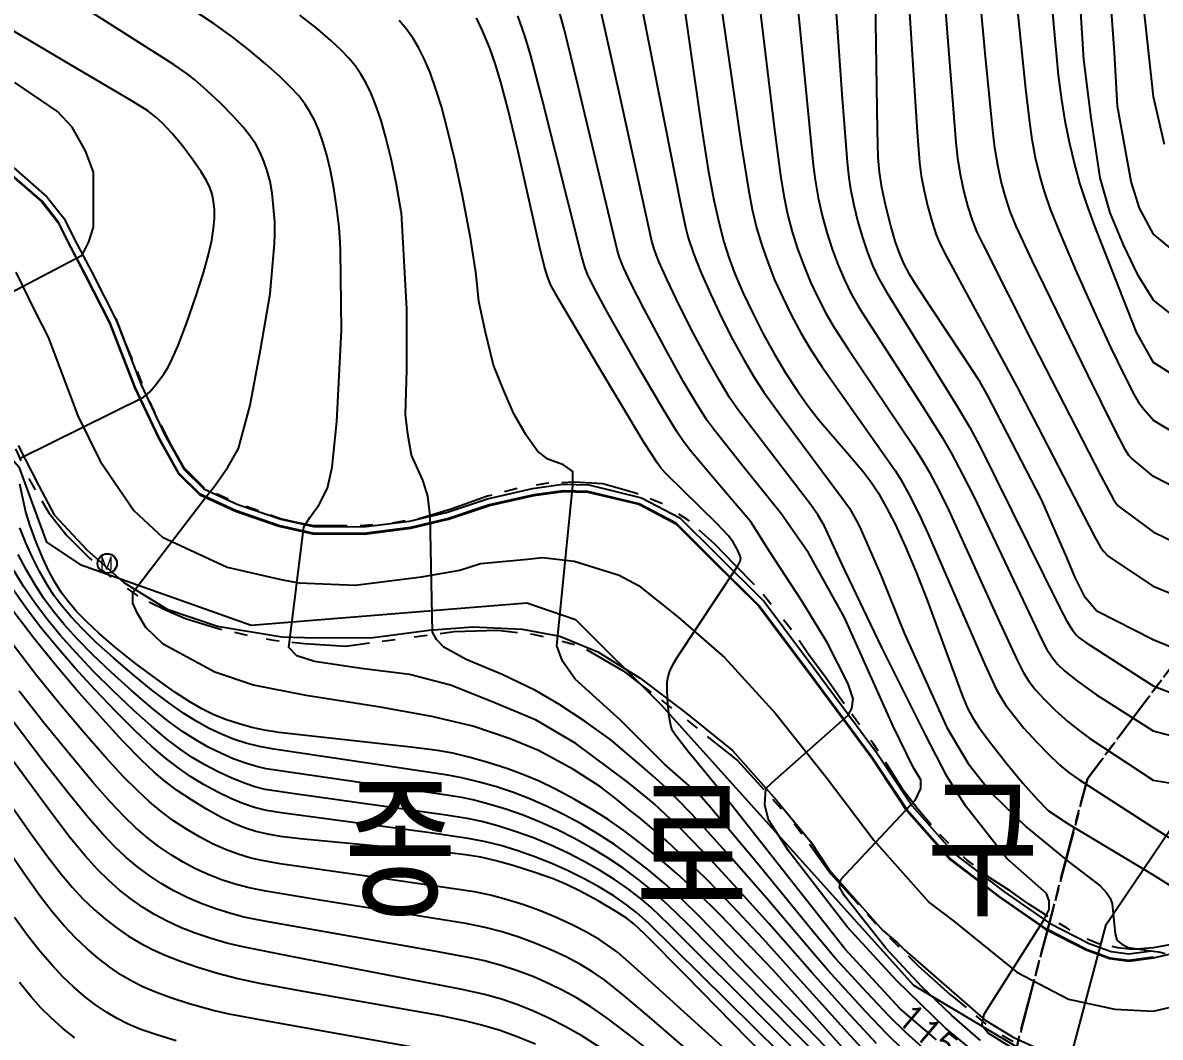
# Model space of a CAD drawing. Header units: feet. Extents: x 197796 to 199821, y 552499 to 555392.
# Drawn here: x 198845.7 to 198933.4, y 554311.2 to 554389.4 of the extents above; entities that cross this region are included whole.
import ezdxf
from ezdxf.enums import TextEntityAlignment as Align

# ---------------------------------------------------------------- set-up
doc = ezdxf.new("R2010")
doc.units = ezdxf.units.FT
doc.header["$MEASUREMENT"] = 0
doc.linetypes.add('ANYANG1', pattern=[11.5, 6, -1, 1, -1.5, 1, -1])
doc.linetypes.add('JEON', pattern=[12, 4, -0.5, 1, -0.5, 4, -0.5, 1, -0.5])
for name, color, linetype in [('AAC006', 7, 'ANYANG1'), ('AD002', 7, 'CONTINUOUS'), ('AD0022', 1, 'CONTINUOUS'), ('AE200', 1, 'CONTINUOUS'), ('AZ080', 1, 'CONTINUOUS'), ('AZ0803', 7, 'CONTINUOUS'), ('CA0011', 7, 'CONTINUOUS'), ('CAA001', 7, 'CONTINUOUS'), ('CAA002', 30, 'CONTINUOUS'), ('EA0018', 7, 'JEON'), ('EA0118', 7, 'JEON'), ('wipco_지적', 20, 'CONTINUOUS'), ('ZC251', 7, 'CONTINUOUS')]:
    doc.layers.add(name, color=color, linetype=linetype)
doc.styles.add('GHS', font='ROMANS', dxfattribs={"bigfont": 'NGSW.shx'})
doc.styles.add('NGSW', font='ROMANS.shx', dxfattribs={"bigfont": 'NGSW.shx'})
doc.styles.get("Standard").update_dxf_attribs({"font": 'ROMANS.shx', "bigfont": 'NGSW.shx'})

# ---------------------------------------------------------------- blocks, each defined once
blk = doc.blocks.new('AE200')
at = {"layer": 'AE200'}
blk.add_circle((0, 0), 0.75, dxfattribs=at)
at = {"layer": 'AE200', "style": 'GHS'}
blk.add_text('M', height=1, dxfattribs=at).set_placement((-0.582, -0.477))

msp = doc.modelspace()

# ---------------------------------------------------------------- linework, layer by layer
at = {"layer": 'AAC006', "color": 255, "flags": 128}
for points in [[(199085.95, 554493.08), (199084.78, 554488.39), (199082.2, 554476.5), (199081.77, 554471.8), (199082.12, 554468.43), (199084.17, 554461.91), (199086.83, 554456.13), (199093.95, 554445.3), (199106.35, 554426.73), (199108.66, 554422.17), (199109.14, 554419.33), (199108.88, 554417.73), (199108.05, 554416.19), (199106.83, 554415.47), (199104.15, 554414.38), (199097.25, 554412.85), (199088.17, 554412.29), (199083.61, 554412.31), (199082.32, 554412.34), (199080.6, 554413.31), (199076.48, 554412.98), (199071.13, 554411.52), (199067.26, 554409.81), (199063.31, 554407.67), (199060.24, 554405.28), (199057.36, 554402.36), (199054.95, 554398.21), (199053.94, 554394.46), (199053.39, 554389.84), (199053.43, 554383.53), (199054.55, 554372.3), (199055.64, 554360.4), (199056.2, 554355.07), (199055.34, 554351.34), (199053.75, 554348.5), (199050.78, 554345.45), (199047.89, 554344.57), (199041.61, 554343.36), (199034.07, 554342.16), (199026.39, 554341.17), (199016.55, 554341.64), (199014.8, 554341.64), (199012.57, 554341.92), (199009.13, 554343.56), (199005.84, 554345.56), (199003.06, 554347.26), (199001.42, 554348.36), (198997.14, 554350.11), (198982.07, 554352.18), (198976.89, 554352.08), (198973.33, 554351.81), (198973.32, 554351.81), (198972.61, 554351.67), (198968.9, 554350.58), (198960.07, 554347.38), (198954.7, 554345.07), (198950.99, 554343.35), (198948.67, 554341.29), (198945.92, 554338.1), (198944.68, 554336.5), (198943.74, 554333.68), (198942.39, 554328.36), (198941.16, 554324.82), (198940.07, 554322.06), (198938.14, 554319.97), (198934.97, 554318.48), (198932.85, 554318.09), (198931.26, 554317.97), (198930.13, 554318.1), (198928.64, 554318.4), (198927.5, 554318.86), (198926.21, 554319.6), (198924.53, 554320.63), (198923.19, 554321.5), (198921.82, 554322.49), (198920.33, 554323.45), (198918.51, 554324.84), (198917.16, 554326.06), (198915.88, 554327.37), (198914.71, 554328.77), (198913.56, 554330.25), (198912.3, 554332.26), (198911.25, 554333.85), (198910.08, 554335.45), (198908.72, 554337.34), (198907.64, 554338.88), (198906.23, 554340.78), (198905.16, 554342.36), (198903.84, 554344), (198902.51, 554345.65), (198900.57, 554347.64), (198899.04, 554349.2), (198897, 554351.06), (198895.1, 554352.28), (198892.94, 554353.14), (198890.4, 554353.85), (198888.2, 554353.98), (198886.02, 554353.89), (198883.86, 554353.52), (198881.53, 554352.9), (198878.72, 554351.91), (198876.51, 554351.23), (198873.93, 554350.79), (198871.55, 554350.6), (198869.25, 554350.63), (198868.01, 554350.65), (198866.93, 554350.84), (198865.55, 554351.16), (198864.01, 554351.73), (198862.21, 554352.35), (198859.69, 554353.52), (198858.14, 554355.09), (198857.16, 554356.82), (198856.11, 554358.88), (198855.39, 554360.41), (198854.42, 554362.79), (198853.64, 554364.65), (198852.89, 554366.61)], [(198770.92, 554248.5), (198770.47, 554250.82), (198770.24, 554252.7), (198770.01, 554254.57), (198769.9, 554257.18), (198769.84, 554259.35), (198769.9, 554262.08), (198770.07, 554264.2), (198770.35, 554266.48), (198770.83, 554269.44), (198771.24, 554271.71), (198771.81, 554274.22), (198772.32, 554276.48), (198773.32, 554279.87), (198773.99, 554282.02), (198774.57, 554284.21), (198775.23, 554286.73), (198776, 554289.6), (198776.66, 554292.13), (198777.18, 554293.75), (198779.46, 554300.57), (198782.8, 554310.04), (198786.17, 554318.77), (198789.71, 554327.94), (198793.54, 554338.03), (198796.01, 554344.85), (198797.82, 554349.93), (198798.62, 554352.16), (198799.62, 554354.43), (198800.52, 554356.33), (198801.54, 554358.27), (198802.58, 554359.95), (198803.78, 554361.68), (198804.97, 554363.36), (198806.48, 554365.56), (198807.94, 554367.7), (198808.83, 554368.9), (198809.87, 554370.23), (198811.38, 554371.98), (198813, 554373.73), (198813.18, 554373.9), (198814.46, 554375.06), (198816.1, 554376.25), (198818.02, 554377.29), (198819.96, 554377.94), (198821.88, 554378.35), (198823.81, 554378.39), (198825.96, 554378.09), (198827.89, 554377.58), (198829.99, 554376.84), (198832.13, 554375.97), (198833.98, 554375.06), (198836.21, 554373.51), (198838.05, 554371.81), (198839.36, 554370.01), (198840.46, 554367.98), (198841.41, 554366.05), (198842.4, 554363.74), (198843.25, 554361.34), (198844.32, 554358.49), (198845.27, 554356.21), (198846.2, 554354.16), (198847.69, 554351.61), (198849.08, 554349.87), (198850.81, 554348.15), (198852.06, 554346.99), (198854.51, 554345.25), (198856.68, 554344.14), (198858.24, 554343.49), (198860.56, 554342.75), (198863.4, 554342.09), (198865.01, 554341.81), (198867.4, 554341.54), (198870.6, 554341.35), (198875.41, 554342), (198878.96, 554342.48), (198882.29, 554342.57), (198885.14, 554342.25), (198888.68, 554341.37), (198891.99, 554339.44), (198896.6, 554335.88), (198900.8, 554332.53), (198905.27, 554327.56), (198907.98, 554323.79), (198911.43, 554319.96), (198914.72, 554316.71), (198917.2, 554314.51), (198920.41, 554311.81), (198923.44, 554310.08), (198927.16, 554308.94), (198930.71, 554308.6), (198932.85, 554308.7)]]:
    msp.add_lwpolyline(points, dxfattribs=at)
at = {"layer": 'AD002', "color": 255, "flags": 128}
for points in [[(198845.16, 554370.17), (198846.7, 554367), (198847.64, 554365.16), (198849.93, 554359.09), (198851.66, 554355.6), (198854.25, 554351.79), (198856.47, 554349.74), (198861.45, 554347.43), (198865.7, 554346.45), (198866.99, 554346.22), (198871.31, 554346.05), (198876.42, 554346.7), (198879.39, 554347.2), (198880.97, 554347.72), (198884.6, 554348.04), (198885.76, 554348.19), (198888.2, 554347.89), (198891.68, 554346.81), (198893.17, 554346.03), (198896.2, 554343.6), (198899.78, 554340.46), (198903.75, 554336.13), (198907.64, 554331.24), (198911.3, 554326.4), (198915.57, 554321.59), (198917.48, 554320.14), (198922.34, 554316.21), (198926.31, 554314.15), (198929.89, 554313.36), (198932.85, 554313.21)], [(198932.85, 554313.21), (198936.78, 554314.12)]]:
    msp.add_lwpolyline(points, dxfattribs=at)
at = {"layer": 'AD0022', "color": 255, "flags": 128}
for points in [[(198844.65, 554377.77), (198847.14, 554375.61), (198848.38, 554374.03), (198849.39, 554372.06), (198850.51, 554369.91), (198852.38, 554366.24), (198854.31, 554361.28), (198856.16, 554357.37), (198857.69, 554354.64), (198859.33, 554353.02), (198862.08, 554351.75), (198865.43, 554350.6), (198868.05, 554350.01), (198872, 554349.99), (198875.6, 554350.45), (198878.52, 554351.13), (198881.67, 554352.18), (198885.09, 554352.97), (198887.36, 554353.27), (198889.26, 554353.22), (198893.18, 554352.28), (198896.03, 554350.78), (198898.81, 554348.01), (198902.43, 554344.43), (198906.72, 554338.69), (198911.14, 554332.74), (198913.83, 554328.69), (198917.15, 554324.94), (198921, 554321.99), (198924.58, 554319.51), (198927.68, 554317.93), (198929.48, 554317.26), (198930.98, 554317.07), (198932.86, 554317.33), (198935.55, 554317.94)], [(198845.32, 554356.8), (198846.93, 554353.71), (198848.12, 554351.46), (198850.62, 554348.78), (198853.47, 554346.26), (198856.82, 554344.2), (198860.71, 554342.89), (198865.66, 554342.07), (198867.41, 554342.01), (198872.49, 554341.99), (198877.02, 554342.57), (198880.39, 554342.84), (198884.19, 554342.66), (198887.09, 554342.11), (198890.03, 554340.91), (198893.28, 554338.87), (198896.8, 554336.21), (198900.42, 554333.3), (198903.77, 554329.49), (198906.42, 554326.29), (198907.87, 554324.11), (198912.01, 554319.42), (198913.1, 554318.5), (198913.69, 554317.92), (198919.88, 554312.52), (198922.04, 554311.22), (198924.76, 554309.97)]]:
    msp.add_lwpolyline(points, dxfattribs=at)
at = {"layer": 'AZ080', "color": 255, "flags": 128}
for points in [[(198844.99, 554378.21), (198847.54, 554375.99), (198848.85, 554374.33), (198849.87, 554372.31), (198851, 554370.16), (198852.88, 554366.47), (198854.82, 554361.5), (198856.65, 554357.62), (198858.13, 554354.97), (198859.64, 554353.48), (198862.28, 554352.26), (198865.58, 554351.13), (198868.11, 554350.56), (198871.96, 554350.54), (198875.5, 554350.99), (198878.37, 554351.66), (198881.52, 554352.71), (198884.99, 554353.51), (198887.33, 554353.82), (198889.33, 554353.77), (198893.38, 554352.79), (198896.36, 554351.23), (198899.19, 554348.4), (198902.84, 554344.79), (198907.17, 554339.02), (198911.59, 554333.05), (198914.27, 554329.03), (198917.52, 554325.34), (198921.32, 554322.44), (198924.86, 554319.99), (198927.9, 554318.43), (198929.61, 554317.8), (198930.98, 554317.62), (198932.73, 554317.87)], [(198932.85, 554317.38), (198930.98, 554317.12), (198929.49, 554317.31), (198927.7, 554317.97), (198924.6, 554319.56), (198921.03, 554322.03), (198917.18, 554324.97), (198913.87, 554328.72), (198911.18, 554332.77), (198906.77, 554338.72), (198902.47, 554344.46), (198898.84, 554348.04), (198896.06, 554350.82), (198893.2, 554352.32), (198889.26, 554353.27), (198887.35, 554353.32), (198885.08, 554353.02), (198881.65, 554352.23), (198878.5, 554351.18), (198875.59, 554350.5), (198871.99, 554350.04), (198868.05, 554350.06), (198865.44, 554350.65), (198862.1, 554351.8), (198859.36, 554353.07), (198857.73, 554354.67), (198856.2, 554357.39), (198854.36, 554361.3), (198852.42, 554366.26), (198850.56, 554369.93), (198849.43, 554372.08), (198848.42, 554374.06), (198847.18, 554375.64), (198844.68, 554377.81)]]:
    msp.add_lwpolyline(points, dxfattribs=at)
at = {"layer": 'AZ0803', "color": 255, "flags": 128}
for points in [[(198844.99, 554378.21), (198847.54, 554375.99), (198848.85, 554374.33), (198849.87, 554372.31), (198851, 554370.16), (198852.88, 554366.47), (198854.82, 554361.5), (198856.65, 554357.62), (198858.13, 554354.97), (198859.64, 554353.48), (198862.28, 554352.26), (198865.58, 554351.13), (198868.11, 554350.56), (198871.96, 554350.54), (198875.5, 554350.99), (198878.37, 554351.66), (198881.52, 554352.71), (198884.99, 554353.51), (198887.33, 554353.82), (198889.33, 554353.77), (198893.38, 554352.79), (198896.36, 554351.23), (198899.19, 554348.4), (198902.84, 554344.79), (198907.17, 554339.02), (198911.59, 554333.05), (198914.27, 554329.03), (198917.52, 554325.34), (198921.32, 554322.44), (198924.86, 554319.99), (198927.9, 554318.43), (198929.61, 554317.8), (198930.98, 554317.62), (198932.73, 554317.87)], [(198932.85, 554317.38), (198930.98, 554317.12), (198929.49, 554317.31), (198927.7, 554317.97), (198924.6, 554319.56), (198921.03, 554322.03), (198917.18, 554324.97), (198913.87, 554328.72), (198911.18, 554332.77), (198906.77, 554338.72), (198902.47, 554344.46), (198898.84, 554348.04), (198896.06, 554350.82), (198893.2, 554352.32), (198889.26, 554353.27), (198887.35, 554353.32), (198885.08, 554353.02), (198881.65, 554352.23), (198878.5, 554351.18), (198875.59, 554350.5), (198871.99, 554350.04), (198868.05, 554350.06), (198865.44, 554350.65), (198862.1, 554351.8), (198859.36, 554353.07), (198857.73, 554354.67), (198856.2, 554357.39), (198854.36, 554361.3), (198852.42, 554366.26), (198850.56, 554369.93), (198849.43, 554372.08), (198848.42, 554374.06), (198847.18, 554375.64), (198844.68, 554377.81)]]:
    msp.add_lwpolyline(points, dxfattribs=at)
at = {"layer": 'CAA001', "color": 255, "elevation": 130}
msp.add_lwpolyline([(198938.56, 554359.61), (198932.86, 554363.22), (198931.56, 554365.55), (198930.5, 554368.21), (198928.34, 554373.72), (198927.73, 554375.41), (198927.2, 554377.03), (198926.77, 554378.58), (198926.41, 554380.06), (198926.09, 554381.68), (198925.79, 554383.46), (198925.55, 554385.36), (198925.2, 554389.01), (198923.92, 554403.56)], dxfattribs=at)
at = {"layer": 'CAA001', "color": 255, "flags": 128}
for points, elevation in [([(198896.29, 554393.37), (198898.01, 554381.34), (198898.53, 554378.07), (198898.97, 554375.73), (198899.37, 554373.93), (198899.74, 554372.51), (198900.13, 554371.29), (198900.6, 554370.04), (198901.21, 554368.61), (198901.97, 554367), (198902.8, 554365.36), (198903.64, 554363.84), (198904.5, 554362.41), (198905.39, 554361.06), (198906.25, 554359.85), (198907.05, 554358.82), (198909.13, 554356.41), (198910.49, 554354.81), (198911.1, 554353.99), (198911.66, 554353.13), (198912.26, 554352.07), (198912.94, 554350.74), (198913.71, 554349.05), (198914.57, 554347.05), (198915.42, 554344.9), (198916.83, 554341.03), (198918.13, 554337.48), (198918.52, 554336.56), (198918.9, 554335.89), (198919.44, 554335.06), (198920.29, 554333.89), (198921.48, 554332.37), (198922.8, 554330.78), (198923.9, 554329.54), (198924.78, 554328.65), (198926.3, 554327.64), (198932.85, 554323.73), (198937.68, 554320.69)], 120), ([(198937.61, 554339.89), (198932.85, 554341.83), (198928.49, 554344.04), (198927.61, 554345.09), (198926.83, 554346.65), (198926.1, 554348.35), (198924.22, 554352.71), (198920.07, 554360.69), (198919.48, 554361.75), (198918.15, 554363.78), (198914.56, 554369.18), (198914.07, 554369.97), (198913.65, 554370.79), (198913.28, 554371.63), (198912.96, 554372.55), (198912.61, 554373.75), (198912.23, 554375.25), (198911.93, 554376.7), (198911.75, 554377.89), (198911.65, 554379.01), (198911.58, 554381.11), (198911.43, 554391.09)], 125), ([(198845.55, 554355.87), (198854.99, 554360.53), (198855.49, 554360.95), (198856, 554361.57), (198856.58, 554362.35), (198856.9, 554362.86), (198857.21, 554363.48), (198857.66, 554364.52), (198858.3, 554366.22), (198859.03, 554368.3), (198859.62, 554370.13), (198860.01, 554371.54), (198860.26, 554372.63), (198860.4, 554373.53), (198860.46, 554374.32), (198860.46, 554375.01), (198860.4, 554375.63), (198860.28, 554376.19), (198860.11, 554376.69), (198859.85, 554377.23), (198859.45, 554377.91), (198858.81, 554378.82), (198858, 554379.9), (198857.18, 554380.88), (198856.51, 554381.61), (198855.95, 554382.12), (198855.32, 554382.6), (198854.17, 554383.33), (198849.42, 554386.13), (198842.54, 554390.18)], 110), ([(198916.15, 554311), (198913.33, 554313.4), (198909.07, 554318.01), (198899.36, 554330.34), (198897.32, 554332.82), (198897.05, 554333.16), (198896.01, 554334.49), (198895.76, 554334.88), (198895.65, 554335.24), (198895.53, 554335.93), (198895.42, 554336.92), (198895.37, 554337.89), (198895.38, 554338.57), (198895.44, 554339.02), (198895.57, 554339.43), (198895.83, 554339.96), (198896.22, 554340.61), (198899.16, 554345.03), (198900.81, 554347.53), (198901.01, 554347.9), (198901.04, 554348.1), (198900.98, 554348.36), (198900.78, 554348.81), (198900.46, 554349.37), (198900.11, 554349.85), (198899.2, 554350.79), (198895.33, 554354.59), (198894.92, 554355.04), (198894.62, 554355.45), (198893.61, 554357.03), (198890, 554363.02), (198886.99, 554368.11), (198886.41, 554369.18), (198886.16, 554369.76), (198885.91, 554370.58), (198885.56, 554372.06), (198883.89, 554379.48), (198883.12, 554382.68), (198882.55, 554384.82), (198882.14, 554386.19), (198881.69, 554387.44), (198881.17, 554388.71), (198880.67, 554389.78)], 115), ([(198911.57, 554307.4), (198905.48, 554314.23), (198903.52, 554316.39), (198901.42, 554318.62), (198899.45, 554320.64), (198897.7, 554322.35), (198896.13, 554323.8), (198894.65, 554325.08), (198893.25, 554326.22), (198892.04, 554327.14), (198890.93, 554327.91), (198890.82, 554327.98), (198889.67, 554328.7), (198888.19, 554329.56), (198886.76, 554330.32), (198885.5, 554330.93), (198884.36, 554331.41), (198883.08, 554331.88), (198881.54, 554332.38), (198880.07, 554332.8), (198878.84, 554333.09), (198877.66, 554333.31), (198875.6, 554333.57), (198865.44, 554334.7), (198864.32, 554334.86), (198863.35, 554335.07), (198862.36, 554335.35), (198861.31, 554335.7), (198860.37, 554336.09), (198859.5, 554336.52), (198858.56, 554337.06), (198857.42, 554337.8), (198856.02, 554338.79), (198854.39, 554340.01), (198852.83, 554341.25), (198851.58, 554342.32), (198850.59, 554343.24), (198849.82, 554344.03), (198849.2, 554344.75), (198848.68, 554345.45), (198848.2, 554346.21), (198847.72, 554347.08), (198847.23, 554348.12), (198846.72, 554349.36), (198846.26, 554350.62), (198845.93, 554351.67), (198845.45, 554353.84)], 110), ([(198906.36, 554306.19), (198896.81, 554315.95), (198893.65, 554319.15), (198892.8, 554319.94), (198892.2, 554320.41), (198891.39, 554320.93), (198890.04, 554321.72), (198888.66, 554322.46), (198887.62, 554322.97), (198886.58, 554323.4), (198885.17, 554323.9), (198883.58, 554324.41), (198882.18, 554324.8), (198881.01, 554325.07), (198879.82, 554325.27), (198878.57, 554325.42), (198873.04, 554325.93), (198867.07, 554326.49), (198865.56, 554326.67), (198864.57, 554326.85), (198863.66, 554327.07), (198862.79, 554327.34), (198861.92, 554327.7), (198860.96, 554328.17), (198859.86, 554328.77), (198858.7, 554329.49), (198857.6, 554330.23), (198856.64, 554330.94), (198855.81, 554331.63), (198854.84, 554332.56), (198853.41, 554334.03), (198851.59, 554335.99), (198849.82, 554337.98), (198848.15, 554339.96), (198846.54, 554341.96), (198844.96, 554344.02)], 105), ([(198835.35, 554342.52), (198846.37, 554326.83), (198847.61, 554325.11), (198848.67, 554323.75), (198849.51, 554322.75), (198850.33, 554321.87), (198851.19, 554321.05), (198852.08, 554320.29), (198852.96, 554319.6), (198853.84, 554319), (198854.72, 554318.47), (198855.65, 554317.98), (198856.67, 554317.52), (198857.84, 554317.06), (198859.19, 554316.6), (198860.7, 554316.15), (198862.28, 554315.73), (198863.93, 554315.36), (198867.31, 554314.75), (198877.78, 554312.91), (198879.72, 554312.5), (198881.17, 554312.14), (198882.49, 554311.74), (198883.81, 554311.26), (198885.22, 554310.69)], 100)]:
    msp.add_lwpolyline(points, dxfattribs=dict(at, elevation=elevation))
at = {"layer": 'CAA002', "color": 255, "flags": 128}
for points, elevation in [([(198940.76, 554366.57), (198932.86, 554373.1), (198931.79, 554375.1), (198931.14, 554377.17), (198930.1, 554382.97), (198929.85, 554387.1), (198928.56, 554405.17)], 132), ([(198939.94, 554350.8), (198932.86, 554354.42), (198931.18, 554355.84), (198930.97, 554356.05), (198930.69, 554356.51), (198929.89, 554358.04), (198927.83, 554362.21), (198923.52, 554371.08), (198922.28, 554373.72), (198921.83, 554374.84), (198921.46, 554375.97), (198921.13, 554377.16), (198920.86, 554378.42), (198920.63, 554379.76), (198920.47, 554381.1), (198919.9, 554387.06), (198918.44, 554402.8)], 128), ([(198938.56, 554355.36), (198932.86, 554358.74), (198932, 554359.74), (198931.82, 554359.99), (198931.4, 554360.72), (198930.66, 554362.18), (198929.59, 554364.4), (198928.27, 554367.25), (198926.89, 554370.36), (198925.73, 554373.08), (198924.94, 554375.04), (198924.44, 554376.47), (198924.08, 554377.72), (198923.78, 554378.98), (198923.52, 554380.4), (198923.33, 554381.74), (198923.03, 554384.29), (198921.19, 554402.07)], 129), ([(198916, 554400.82), (198917.04, 554387.65), (198917.64, 554380.17), (198917.77, 554378.96), (198917.99, 554377.59), (198918.25, 554376.36), (198918.56, 554375.2), (198918.89, 554374.17), (198919.25, 554373.26), (198919.73, 554372.27), (198923.62, 554364.58), (198928.81, 554354.47), (198929.78, 554352.66), (198930, 554352.33), (198930.18, 554352.13), (198930.47, 554351.9), (198932.85, 554350.16), (198939.66, 554346.84)], 127), ([(198901.63, 554397.79), (198903.62, 554381.36), (198904.1, 554377.61), (198904.36, 554376.06), (198904.66, 554374.63), (198905.01, 554373.29), (198905.42, 554371.98), (198905.9, 554370.69), (198906.43, 554369.41), (198907.01, 554368.16), (198907.63, 554366.97), (198908.25, 554365.9), (198909.3, 554364.3), (198914.36, 554356.76), (198915.07, 554355.65), (198915.57, 554354.79), (198916.34, 554353.33), (198917.08, 554351.79), (198920.87, 554343.49), (198922.35, 554340.26), (198922.83, 554339.33), (198923.26, 554338.66), (198923.77, 554337.99), (198924.43, 554337.26), (198925.3, 554336.42), (198926.29, 554335.52), (198927.23, 554334.76), (198927.95, 554334.23), (198932.85, 554331.02), (198939.69, 554329.89)], 122), ([(198907.88, 554397.51), (198908.85, 554383.89), (198909.25, 554378.64), (198909.37, 554377.44), (198909.51, 554376.6), (198909.76, 554375.33), (198910.07, 554374.06), (198910.42, 554372.84), (198910.82, 554371.69), (198911.24, 554370.64), (198911.65, 554369.76), (198912.27, 554368.69), (198917.77, 554359.8), (198918.72, 554358.19), (198919.51, 554356.72), (198923.19, 554349.28), (198925.66, 554344.29), (198926.19, 554343.28), (198926.63, 554342.57), (198926.92, 554342.19), (198927.12, 554342.01), (198927.65, 554341.63), (198932.85, 554338.29), (198938.18, 554336.2)], 124), ([(198913.58, 554397.77), (198914.65, 554380.97), (198914.83, 554378.62), (198914.96, 554377.6), (198915.18, 554376.45), (198915.47, 554375.21), (198915.8, 554374.03), (198916.12, 554373.05), (198916.42, 554372.33), (198916.9, 554371.38), (198922.32, 554361.37), (198923.96, 554358.25), (198928.3, 554349.86), (198928.78, 554348.98), (198929.03, 554348.63), (198929.34, 554348.31), (198929.71, 554348.04), (198932.85, 554345.96), (198936.93, 554344.31)], 126), ([(198898.68, 554396.54), (198901.09, 554380.05), (198901.63, 554376.55), (198901.93, 554375), (198902.27, 554373.6), (198902.67, 554372.26), (198903.13, 554370.94), (198903.66, 554369.59), (198904.28, 554368.21), (198904.97, 554366.82), (198905.7, 554365.45), (198906.45, 554364.18), (198907.3, 554362.9), (198911.55, 554356.88), (198912.94, 554354.89), (198913.38, 554354.18), (198914.04, 554353), (198914.8, 554351.49), (198915.53, 554349.92), (198919.87, 554339.94), (198920.74, 554338.03), (198921.01, 554337.54), (198921.47, 554336.83), (198922.09, 554335.99), (198922.88, 554335.03), (198923.82, 554334), (198924.77, 554333.02), (198925.63, 554332.21), (198926.38, 554331.58), (198927.12, 554331.07), (198932.85, 554327.36), (198937, 554324.74)], 121), ([(198937.94, 554364.01), (198932.86, 554368.02), (198931.68, 554369.91), (198930.55, 554372.27), (198929.54, 554374.75), (198928.75, 554377.45), (198928.07, 554382.07), (198927.51, 554386.57), (198926.83, 554397.15)], 131), ([(198933.71, 554380.01), (198932.86, 554383.68), (198931.56, 554395.81)], 133), ([(198911.84, 554308.77), (198909.5, 554311.32), (198905.2, 554316.1), (198902.77, 554318.8), (198900.42, 554321.31), (198898.54, 554323.25), (198896.73, 554325.01), (198895.33, 554326.35), (198893.29, 554328.1), (198892.55, 554328.65), (198891.46, 554329.55), (198890.23, 554330.5), (198888.15, 554331.85), (198885.44, 554333.3), (198883.27, 554334.2), (198880.38, 554335.19), (198877.22, 554335.92), (198873.24, 554336.64), (198867.55, 554337.54), (198863.48, 554338.35), (198860.5, 554339.35), (198856.52, 554341.51), (198855.17, 554342.78), (198854.54, 554343.86), (198854.17, 554344.67), (198854.17, 554345.49), (198859.78, 554352.8), (198860.5, 554353.7), (198861.49, 554355.15), (198862.31, 554356.59), (198863.21, 554359.93), (198864.02, 554364.18), (198864.75, 554368.51), (198865.1, 554372.39), (198865.13, 554373.04), (198865.11, 554374.04), (198865.03, 554375.18), (198864.91, 554376.25), (198864.75, 554377.17), (198864.54, 554377.98), (198864.28, 554378.73), (198863.99, 554379.4), (198863.65, 554380.03), (198863.23, 554380.65), (198862.67, 554381.35), (198861.9, 554382.2), (198860.93, 554383.19), (198859.89, 554384.18), (198858.95, 554385), (198858.36, 554385.47), (198857.37, 554386.15), (198845.72, 554393.57)], 111), ([(198893.12, 554392.15), (198896.42, 554375.33), (198896.78, 554373.65), (198897, 554372.82), (198897.41, 554371.61), (198897.97, 554370.18), (198898.71, 554368.5), (198899.56, 554366.69), (198900.44, 554364.96), (198901.3, 554363.39), (198902.1, 554362.04), (198902.82, 554360.93), (198904.25, 554358.97), (198908.87, 554352.76), (198909.42, 554351.97), (198909.95, 554351.05), (198910.22, 554350.51), (198911.84, 554346.81), (198913.67, 554342.3), (198916.94, 554335.08), (198918.57, 554332.29), (198920.4, 554329.99), (198923.09, 554327.39), (198926.37, 554324.7), (198928.77, 554322.87), (198929.28, 554322.32), (198929.54, 554321.91), (198929.68, 554321.49), (198929.91, 554319.17), (198930.05, 554318.68), (198930.43, 554318.37), (198930.92, 554318.13), (198932.85, 554317.85), (198933.28, 554317.78), (198933.77, 554317.67)], 119), ([(198923.09, 554309.7), (198920.11, 554311.52), (198919.63, 554312.1), (198919.82, 554312.97), (198924.44, 554320.28), (198924.83, 554321.04), (198924.83, 554321.72), (198924.63, 554322.29), (198921.56, 554324.99), (198918.38, 554329.03), (198916.94, 554331.33), (198915.3, 554334.51), (198911.93, 554341.24), (198908.85, 554347.68), (198907.48, 554350.65), (198906.98, 554351.46), (198906.44, 554352.23), (198902.97, 554356.77), (198900.83, 554359.58), (198900.18, 554360.52), (198899.43, 554361.77), (198898.45, 554363.48), (198897.38, 554365.5), (198896.3, 554367.63), (198895.37, 554369.57), (198894.74, 554370.99), (198894.37, 554371.95), (198894.2, 554372.56), (198891.72, 554383.8), (198889.9, 554391.96)], 118), ([(198911.52, 554310.72), (198909.21, 554313.21), (198906.52, 554316.19), (198903.22, 554319.98), (198900.78, 554322.68), (198898.7, 554324.9), (198896.55, 554327.13), (198895.67, 554327.96), (198894.36, 554329.2), (198893.87, 554329.6), (198892.27, 554330.92), (198888.33, 554333.84), (198885.26, 554335.65), (198881.82, 554337.09), (198878.66, 554338.35), (198875.5, 554339.17), (198871.79, 554339.62), (198868.18, 554340.16), (198866.82, 554340.61), (198866.19, 554341.24), (198867.37, 554350.54), (198867.82, 554351.27), (198868.54, 554352.26), (198869.17, 554353.52), (198869.54, 554355.15), (198869.9, 554358.67), (198870.26, 554365.71), (198870.18, 554371.85), (198870.17, 554372.48), (198870.08, 554373.63), (198869.91, 554375.09), (198869.67, 554376.64), (198869.41, 554378.02), (198869.14, 554379.2), (198868.83, 554380.22), (198868.51, 554381.12), (198868.18, 554381.88), (198867.83, 554382.54), (198867.43, 554383.15), (198866.96, 554383.76), (198866.34, 554384.43), (198865.51, 554385.24), (198864.41, 554386.22), (198863.11, 554387.31), (198861.81, 554388.33), (198860.44, 554389.31), (198858.48, 554390.6)], 112), ([(198919.53, 554310.95), (198917.32, 554312.87), (198915.01, 554315.08), (198912.22, 554318.06), (198909.05, 554322.1), (198908.66, 554322.78), (198908.76, 554323.35), (198914.53, 554329.51), (198914.92, 554330.37), (198914.92, 554331.04), (198914.34, 554332.01), (198912.8, 554335.18), (198909.05, 554343.55), (198906.26, 554348.55), (198904.7, 554350.78), (198904.2, 554351.5), (198901.14, 554355.31), (198898.99, 554358.01), (198898.45, 554358.74), (198897.7, 554359.92), (198896.64, 554361.73), (198895.32, 554364.1), (198893.56, 554367.38), (198892.59, 554369.28), (198892, 554370.54), (198891.7, 554371.31), (198891.52, 554371.93), (198888.49, 554384.6), (198887.43, 554388.93), (198886.82, 554391.16)], 117), ([(198913.54, 554310.26), (198912.29, 554311.49), (198910.7, 554313.15), (198907.78, 554316.34), (198906.66, 554317.65), (198903.07, 554321.88), (198900.35, 554324.99), (198897.84, 554327.79), (198897.26, 554328.43), (198896.12, 554329.58), (198895.3, 554330.43), (198894.27, 554331.34), (198893.3, 554332.19), (198891.04, 554334.12), (198889.04, 554335.55), (198887.03, 554336.88), (198885.22, 554337.93), (198882.64, 554339.17), (198879.87, 554340.32), (198878.15, 554341.27), (198877.58, 554341.85), (198877.29, 554342.42), (198877.1, 554351.39), (198876.91, 554352.91), (198876.53, 554354.15), (198875.67, 554356.06), (198875.38, 554357.68), (198875.19, 554359.21), (198875.29, 554362.65), (198875.29, 554367.32), (198875.1, 554371.04), (198874.89, 554374.74), (198874.87, 554374.83), (198874.49, 554376.92), (198874.08, 554378.91), (198873.69, 554380.54), (198873.32, 554381.85), (198872.93, 554382.97), (198872.54, 554383.94), (198872.16, 554384.75), (198871.76, 554385.43), (198871.33, 554386.05), (198870.83, 554386.67), (198870.22, 554387.32), (198869.44, 554388.04), (198868.4, 554388.92), (198867.04, 554389.99)], 113), ([(198915.82, 554309.73), (198913.77, 554311.58), (198912.49, 554312.83), (198910.77, 554314.64), (198908.35, 554317.26), (198906.79, 554319.16), (198902.33, 554324.59), (198898.7, 554328.92), (198898.05, 554329.67), (198897.06, 554330.57), (198895.17, 554332.24), (198891.77, 554335.64), (198888.27, 554338.79), (198887.31, 554340.18), (198886.87, 554341.36), (198888.09, 554353.76), (198888.09, 554354.8), (198887.39, 554355.33), (198886.17, 554355.77), (198885.38, 554356.38), (198884.51, 554357.6), (198883.55, 554359.26), (198882.76, 554361.09), (198881.97, 554363.01), (198881.36, 554365.55), (198880.84, 554367.9), (198880.64, 554369.99), (198880.21, 554372.81), (198879.58, 554376.05), (198878.99, 554378.82), (198878.44, 554381.15), (198877.96, 554382.94), (198877.52, 554384.36), (198877.09, 554385.55), (198876.66, 554386.57), (198876.23, 554387.43), (198875.78, 554388.19), (198875.28, 554388.89), (198874.7, 554389.58)], 114), ([(198919.15, 554309.99), (198916.84, 554311.91), (198913.09, 554315.56), (198909.24, 554319.7), (198904.72, 554325.56), (198903.18, 554327.97), (198902.89, 554329.12), (198902.98, 554330.37), (198903.47, 554330.85), (198909.33, 554336.04), (198909.62, 554336.53), (198909.72, 554337.29), (198909.34, 554338.45), (198907.7, 554341.62), (198905.77, 554344.8), (198903.27, 554348.64), (198901.81, 554350.93), (198899.28, 554353.92), (198897.2, 554356.38), (198896.63, 554357.12), (198896.15, 554357.84), (198895.06, 554359.62), (198893.27, 554362.67), (198890.78, 554367.06), (198889.73, 554369.01), (198889.23, 554370.03), (198889.05, 554370.47), (198888.8, 554371.36), (198885.71, 554383.6), (198884.84, 554386.95), (198884.4, 554388.4), (198883.87, 554389.92)], 116), ([(198905.48, 554390.27), (198906.63, 554378.42), (198906.78, 554377.28), (198907.02, 554375.9), (198907.32, 554374.55), (198907.68, 554373.22), (198908.09, 554371.94), (198908.55, 554370.72), (198909.04, 554369.59), (198909.57, 554368.51), (198910.18, 554367.42), (198915.06, 554359.84), (198916.61, 554357.4), (198917.3, 554356.19), (198918.18, 554354.53), (198919.03, 554352.82), (198922.09, 554346.38), (198924.24, 554341.88), (198924.65, 554341.1), (198925.07, 554340.45), (198925.47, 554339.95), (198926.04, 554339.42), (198927.02, 554338.64), (198928.47, 554337.6), (198932.85, 554334.81), (198938.49, 554333.34)], 123), ([(198841.54, 554366.9), (198850.27, 554371.48), (198850.79, 554372.52), (198851.14, 554373.64), (198851.14, 554376.15), (198851.14, 554377.88), (198850.53, 554379.52), (198849.5, 554381.34), (198848.37, 554382.55), (198845.08, 554384.79)], 109), ([(198908.33, 554309.7), (198897.94, 554320.44), (198896.47, 554321.87), (198895.13, 554323.08), (198893.85, 554324.16), (198892.58, 554325.14), (198891.31, 554326.05), (198890.03, 554326.88), (198888.74, 554327.64), (198887.44, 554328.35), (198886.13, 554328.98), (198884.83, 554329.55), (198883.52, 554330.06), (198882.22, 554330.5), (198880.91, 554330.87), (198879.53, 554331.19), (198878.45, 554331.39), (198873.31, 554332.17), (198865.05, 554333.4), (198863.95, 554333.6), (198862.89, 554333.87), (198861.94, 554334.18), (198861, 554334.56), (198860.06, 554335.01), (198859.11, 554335.53), (198858.11, 554336.16), (198856.96, 554336.97), (198855.62, 554337.98), (198854.14, 554339.18), (198852.67, 554340.44), (198851.35, 554341.63), (198850.26, 554342.7), (198849.39, 554343.62), (198848.69, 554344.45), (198848.09, 554345.26), (198847.53, 554346.12), (198846.98, 554347.09), (198846.43, 554348.17), (198845.91, 554349.32), (198845.46, 554350.46)], 109), ([(198907.42, 554309.33), (198896.86, 554320.02), (198895.5, 554321.34), (198894.23, 554322.48), (198893.09, 554323.41), (198891.95, 554324.25), (198890.75, 554325.05), (198889.5, 554325.81), (198888.22, 554326.53), (198886.91, 554327.18), (198885.59, 554327.78), (198884.26, 554328.31), (198882.93, 554328.77), (198881.62, 554329.17), (198880.38, 554329.49), (198879.53, 554329.67), (198878.21, 554329.89), (198866.75, 554331.55), (198864.46, 554331.9), (198863.8, 554332.05), (198862.87, 554332.32), (198861.92, 554332.67), (198860.96, 554333.09), (198859.99, 554333.57), (198859.02, 554334.12), (198858.01, 554334.78), (198856.88, 554335.6), (198855.57, 554336.65), (198854.07, 554337.93), (198852.53, 554339.32), (198851.1, 554340.68), (198849.89, 554341.91), (198848.89, 554343.01), (198848.05, 554344.02), (198847.32, 554345.02), (198846.64, 554346.06), (198845.97, 554347.2), (198845.32, 554348.42)], 108), ([(198909.99, 554305.46), (198903.39, 554312.02), (198895.52, 554319.87), (198894.13, 554321.2), (198893.41, 554321.82), (198892.4, 554322.61), (198891.31, 554323.35), (198890.15, 554324.09), (198888.93, 554324.78), (198887.68, 554325.42), (198886.39, 554326.02), (198885.07, 554326.56), (198883.73, 554327.04), (198882.39, 554327.47), (198881.07, 554327.82), (198879.94, 554328.07), (198878.33, 554328.33), (198866.64, 554329.96), (198864.38, 554330.31), (198863.57, 554330.51), (198862.7, 554330.8), (198861.75, 554331.19), (198860.75, 554331.66), (198859.73, 554332.19), (198858.76, 554332.77), (198857.81, 554333.41), (198856.8, 554334.18), (198855.62, 554335.17), (198854.23, 554336.41), (198852.69, 554337.87), (198851.15, 554339.4), (198849.77, 554340.85), (198848.58, 554342.19), (198847.54, 554343.46), (198846.62, 554344.68), (198845.78, 554345.91), (198844.99, 554347.18)], 107), ([(198906.15, 554307.94), (198893.9, 554320.03), (198893.01, 554320.83), (198892.24, 554321.42), (198891.26, 554322.09), (198890.16, 554322.76), (198888.98, 554323.42), (198887.74, 554324.03), (198886.47, 554324.6), (198885.17, 554325.12), (198883.85, 554325.58), (198882.54, 554325.97), (198881.27, 554326.29), (198880.04, 554326.53), (198877.1, 554326.95), (198865.6, 554328.5), (198864.47, 554328.68), (198863.55, 554328.91), (198862.65, 554329.21), (198861.72, 554329.6), (198860.72, 554330.09), (198859.66, 554330.67), (198858.62, 554331.31), (198857.63, 554331.99), (198856.67, 554332.74), (198855.62, 554333.64), (198854.35, 554334.83), (198852.84, 554336.33), (198851.24, 554338), (198849.71, 554339.67), (198848.31, 554341.29), (198847.04, 554342.84), (198845.89, 554344.36), (198844.84, 554345.85)], 106), ([(198906.5, 554304.24), (198893.11, 554316.37), (198891.53, 554317.75), (198891.02, 554318.13), (198890.17, 554318.7), (198889.15, 554319.29), (198887.99, 554319.89), (198886.77, 554320.46), (198885.52, 554320.97), (198884.24, 554321.43), (198882.97, 554321.83), (198881.74, 554322.15), (198880.51, 554322.41), (198873.08, 554323.49), (198865.53, 554324.58), (198863.98, 554324.84), (198863.2, 554325.03), (198862.29, 554325.31), (198861.31, 554325.68), (198860.31, 554326.12), (198859.31, 554326.64), (198858.31, 554327.24), (198857.32, 554327.89), (198856.37, 554328.6), (198855.45, 554329.35), (198854.52, 554330.21), (198853.43, 554331.31), (198852.07, 554332.78), (198850.4, 554334.68), (198848.57, 554336.85), (198846.77, 554339.07), (198844.87, 554341.54)], 104), ([(198890.29, 554310.36), (198888.8, 554311.3), (198887.5, 554312.04), (198886.29, 554312.66), (198885.07, 554313.21), (198883.85, 554313.7), (198882.6, 554314.13), (198881.28, 554314.51), (198879.56, 554314.89), (198866.52, 554317.41), (198862.66, 554318.17), (198861.43, 554318.46), (198860.2, 554318.82), (198858.99, 554319.23), (198857.86, 554319.67), (198856.82, 554320.15), (198855.84, 554320.67), (198854.91, 554321.24), (198854.01, 554321.87), (198853.14, 554322.55), (198852.29, 554323.3), (198851.45, 554324.13), (198850.52, 554325.15), (198849.35, 554326.57), (198848, 554328.34), (198838.72, 554340.88)], 101), ([(198906.73, 554301.76), (198894, 554312.76), (198892.02, 554314.42), (198890.57, 554315.59), (198889.62, 554316.25), (198888.68, 554316.82), (198887.59, 554317.39), (198886.4, 554317.95), (198885.18, 554318.46), (198883.94, 554318.92), (198882.66, 554319.32), (198881.33, 554319.66), (198879.85, 554319.97), (198868.58, 554321.76), (198864.43, 554322.45), (198863.13, 554322.71), (198862.07, 554322.99), (198861.02, 554323.34), (198859.99, 554323.74), (198859, 554324.19), (198858.05, 554324.7), (198857.12, 554325.26), (198856.21, 554325.88), (198855.31, 554326.58), (198854.41, 554327.34), (198853.5, 554328.22), (198852.43, 554329.34), (198851.06, 554330.9), (198849.31, 554332.99), (198847.32, 554335.44), (198845.42, 554337.87)], 103), ([(198894.69, 554309.64), (198892.44, 554311.4), (198890.75, 554312.67), (198889.48, 554313.55), (198888.43, 554314.21), (198887.39, 554314.78), (198886.27, 554315.33), (198885.08, 554315.85), (198883.84, 554316.32), (198882.57, 554316.74), (198881.28, 554317.09), (198880.3, 554317.31), (198877.43, 554317.83), (198864.32, 554320.14), (198862.74, 554320.46), (198861.73, 554320.73), (198860.57, 554321.09), (198859.43, 554321.51), (198858.35, 554321.97), (198857.33, 554322.48), (198856.36, 554323.04), (198855.43, 554323.66), (198854.52, 554324.34), (198853.64, 554325.08), (198852.78, 554325.89), (198851.85, 554326.86), (198850.72, 554328.15), (198849.26, 554329.93), (198847.33, 554332.39), (198844.79, 554335.75)], 102), ([(198857.52, 554310.92), (198856.02, 554311.38), (198854.79, 554311.81), (198853.81, 554312.22), (198852.97, 554312.64), (198852.14, 554313.13), (198851.29, 554313.71), (198850.42, 554314.38), (198849.59, 554315.09), (198848.78, 554315.86), (198847.95, 554316.75), (198847.03, 554317.81), (198846.06, 554319.04), (198845.05, 554320.42)], 98), ([(198849.71, 554311.15), (198848.76, 554311.91), (198847.87, 554312.69), (198847.07, 554313.48), (198846.3, 554314.35), (198845.44, 554315.42)], 97)]:
    msp.add_lwpolyline(points, dxfattribs=dict(at, elevation=elevation))
at = {"layer": 'CAA002', "color": 255, "elevation": 99}
msp.add_lwpolyline([(198879.62, 554309.75), (198864.52, 554312.44), (198861.61, 554312.99), (198860.37, 554313.27), (198858.51, 554313.79), (198857.1, 554314.25), (198855.92, 554314.68), (198854.95, 554315.09), (198854.1, 554315.52), (198853.26, 554316.02), (198852.39, 554316.61), (198851.52, 554317.27), (198850.65, 554318.02), (198849.76, 554318.87), (198848.86, 554319.82), (198847.95, 554320.88), (198846.99, 554322.11), (198845.76, 554323.84), (198836.11, 554337.99)], dxfattribs=at)
at = {"layer": 'EA0018', "color": 255, "flags": 128}
msp.add_lwpolyline([(199040, 554493.09), (199038.17, 554479.01), (199031.07, 554455.6), (199000.82, 554456.12), (198979.65, 554423.99), (198973.9, 554405.04), (198945.84, 554389.87), (198938.65, 554362.97), (198941.7, 554349.7), (198927.77, 554331.12), (198924.66, 554319.35), (198920.94, 554305.22), (198934.05, 554259.05), (198926.36, 554235.04), (198920.62, 554217.96), (198918.81, 554199.99), (198915.43, 554178.01), (198917.75, 554166.59)], dxfattribs=at)
at = {"layer": 'EA0118', "color": 255, "flags": 128}
msp.add_lwpolyline([(198917.75, 554166.59), (198915.43, 554178.01), (198918.81, 554199.99), (198920.62, 554217.96), (198926.36, 554235.04), (198934.05, 554259.05), (198920.94, 554305.22), (198924.66, 554319.35), (198927.77, 554331.12), (198941.7, 554349.7), (198938.65, 554362.97), (198945.84, 554389.87), (198973.9, 554405.04), (198979.65, 554423.99), (199000.82, 554456.12), (199031.07, 554455.6), (199038.17, 554479.01), (199040, 554493.09)], dxfattribs=at)
at = {"layer": 'wipco_지적', "color": 20}
for points in [[(198805.864, 554288.649), (198809.752, 554337.567), (198802.432, 554360.94), (198813.01, 554375.57), (198817.623, 554380.175), (198821.056, 554380.536), (198823.657, 554380.809), (198833.808, 554377.329), (198836.531, 554375.846), (198842.93, 554357.943), (198845.372, 554355.159), (198847.517, 554349.363), (198850.103, 554347.637), (198863.29, 554342.959), (198884.544, 554344.683), (198888.304, 554343.39), (198894.89, 554336.855), (198914.364, 554315.227), (198926.11, 554308.194)], [(198926.11, 554308.194), (198929.225, 554319.901), (198942.163, 554339.084)]]:
    msp.add_lwpolyline(points, dxfattribs=at)

# ---------------------------------------------------------------- block references
at = {"layer": 'AE200', "color": 255}
msp.add_blockref('AE200', (198852.2, 554347.72), dxfattribs=at)

# ---------------------------------------------------------------- texts
at = {"layer": 'CA0011'}
msp.add_text('115', height=2, rotation=320, dxfattribs=at).set_placement((198916.8, 554309.19), align=Align.RIGHT)
at = {"layer": 'ZC251', "style": 'NGSW'}
msp.add_text('종  로  구', height=10, dxfattribs=at).set_placement((198870.44, 554320.5))

doc.saveas('drawing.dxf')
